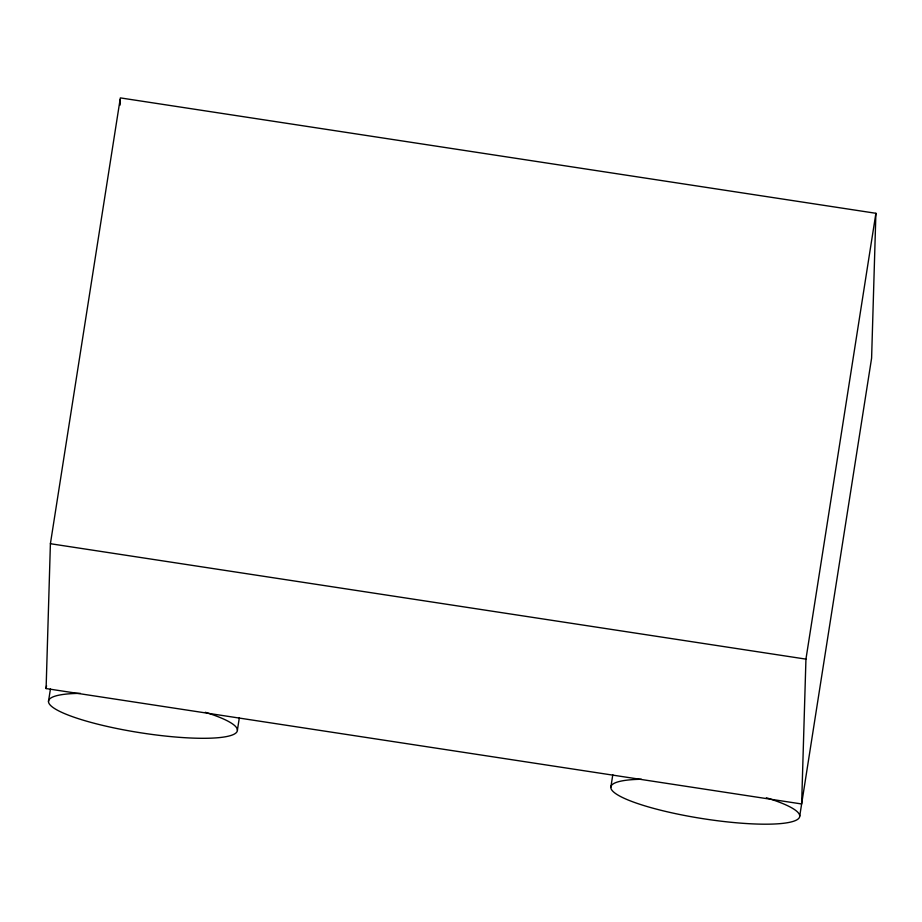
<?xml version="1.0" encoding="UTF-8"?>
<svg xmlns="http://www.w3.org/2000/svg" width="922" height="922" viewBox="0 0 922 922"><rect width="100%" height="100%" fill="white"/><g stroke="black" fill="none" stroke-linecap="round" stroke-linejoin="round"><path stroke-width="1.38" d="M875.9 213.293L805.943 659.126L801.644 803.972L46.1 688.561L50.399 543.715L120.356 97.893L875.9 213.293L871.601 358.139L799.72 816.143M120.137 105.062L120.309 99.322M46.1 688.561L46.549 685.726M48.497 701.4L50.456 688.861M237.38 730.247L239.351 717.708M610.837 787.284L612.796 774.745M50.399 543.715L805.943 659.126M205.306 712.28A95.565 17.115 8.9 0 1 211.196 738.153A95.565 17.115 8.9 0 1 74.866 717.5A95.565 17.115 8.9 0 1 80.364 693.356M766.389 797.784A95.565 17.115 8.9 0 1 774.687 823.991A95.565 17.115 8.9 0 1 638.416 803.8A95.565 17.115 8.9 0 1 641.389 779.263"/></g></svg>
